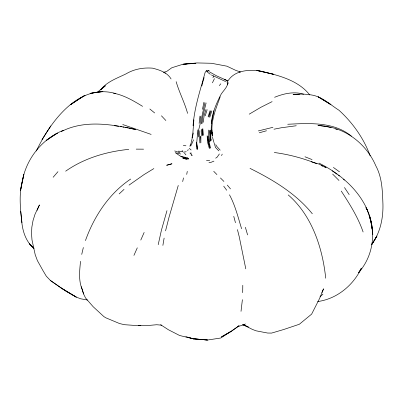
<?xml version="1.0" encoding="UTF-8"?>
<svg xmlns="http://www.w3.org/2000/svg" width="403" height="403" viewBox="0 0 403 403"><rect width="100%" height="100%" fill="white"/><g stroke="black" fill="none" stroke-linecap="round" stroke-linejoin="round"><path stroke-width="0.6" d="M200.89 136.068L200.855 142.919L200.271 136.456M242.692 292.694L242.792 285.264M209.772 142.002L209.872 136.4L209.323 130.285L210.593 136.048L210.356 130.234M201.586 135.735L201.722 129.454L202.437 135.499L202.115 129.01L203.399 135.363L202.79 128.622M318.959 163.089C339.391 173.285 358.071 188.8 367.39 210.099C376.503 230.939 373.828 255.26 358.625 272.65L361.426 268.116C353.26 285.425 336.767 298.991 317.629 301.56M211.187 129.388L211.439 123.222L213.973 110.543M211.021 129.867L210.719 141.065L210.568 137.483M212.567 136.32L211.62 131.111L212.477 135.887C210.054 122.326 215.746 109.299 220.184 96.806M199.858 130.637L199.49 136.813L199.868 143.005M193.072 125.791C194.06 112.074 197.687 98.624 201.475 85.426M201.369 123.802L201.817 116.759L204.971 102.664M200.694 116.482L200.175 123.827L198.498 130.522L198.397 136.96L197.823 129.897L196.755 142.702L197.546 149.392L196.352 142.128L196.518 149.175M242.394 299.641L241.014 311.363M80.529 261.285C79.587 270.977 78.247 281.606 82.786 290.613M202.064 123.494L202.759 116.709L206.099 102.936M193.888 119.731L192.906 132.396L192.055 137.881M199.122 123.373L199.984 116.034M211.293 123.625C212.164 113.062 216.396 103.138 221.312 93.874C223.705 90.403 227.252 87.229 227.957 82.907L227.569 84.363L228.058 82.615L226.743 81.88M203.213 122.346L204.104 115.802L205.973 109.455M162.877 245.422L164.122 238.072M186.71 174.449L187.289 171.346M202.462 109.389L203.928 102.251M182.675 181.622L183.491 177.874M193.359 132.94L190.982 143.544L189.929 146.249L190.71 144.818M158.198 244.707L161.417 230.229L166.978 210.643M165.547 230.894L168.958 217.494L178.272 185.425M81.723 254.419L83.35 247.482M201.832 85.99L203.057 80.968M222.224 154.082L221.564 155.649M201.455 85.602L205.102 72.485L206.351 70.732L209.122 70.817M202.341 83.522L202.865 81.819M203.213 80.686L203.732 78.978M205.223 115.802L207.152 109.681M203.611 79.21L204.145 77.537M210.059 110.679L208.104 116.714L210.965 110.845L208.86 117.066M209.746 117.308L211.822 110.971M227.499 81.33L227.665 80.872L227.171 80.58L216.406 75.769L209.424 71.835M85.441 240.621C94.07 216.34 109.082 193.536 130.718 179.028M212.92 77.809L213.686 76.026L211.429 74.978M37.071 210.411L39.439 204.915L35.016 214.25L33.016 220.637L31.842 227.171L31.525 233.669L31.993 239.906L35.202 254.696L37.373 260.565L43.076 270.781L46.305 276.196L50.446 280.513L65.608 291.011L76.197 297.076L80.716 298.794L87.537 300.039M191.143 145.402L193.576 139.776M36.305 151.024C50.058 122.154 78.58 82.565 115.837 93.627M140.773 240.097L144.163 232.43M133.927 255.411L137.302 247.79M321.871 292.533L323.569 288.815L319.549 298.522L311.645 314.113L299.328 324.264L283.742 329.503L271.602 333.085L267.678 333.044L256.162 330.833L252.444 329.447L243.15 324.672M212.401 82.847L214.451 78.615M219.388 153.931L217.197 157.11L215.66 158.198M371.818 244.273C380.719 232.133 383.606 216.658 382.85 201.858C382.382 189.551 381.858 176.942 375.823 165.829C366.992 145.07 347.356 128.94 324.722 126.189L331.13 127.595M371.823 244.304L376.946 236.042L371.778 244.425M50.803 125.917L42.003 139.614M227.65 81.421C234.329 70.157 248.873 69.346 260.469 71.049C278.11 75.341 297.993 79.925 309.761 94.952M219.313 85.627L220.834 83.789M53.136 177.27L57.972 171.658M119.137 193.929L124.059 189.365M320.012 296.81L322.964 294.104M97.158 92.388L105.364 85.758L100.599 89.894C107.042 81.466 117.087 78.323 126.169 73.784C134.259 69.019 143.206 67.472 152.49 68.147C159.507 69.931 167.205 72.344 171.099 78.983M129.025 185.123L144.067 174.57L153.886 168.56M238.999 325.841L231.725 331.024L221.443 336.928L230.919 331.457L238.999 325.841L238.077 326.49L244.087 324.737L245.442 323.931M65.639 171.204C84.066 158.188 106.528 151.588 128.794 149.367M230.919 331.457L220.743 338.016L207.56 340.021L193.027 338.757L185.848 336.691M249.19 114.185L260.776 107.344L272.146 101.616M61.201 131.635C84.217 119.666 111.566 124.169 135.761 129.57L128.975 128.013M63.493 130.25C42.184 138.723 26.361 158.611 22.316 181.103C18.926 194.12 20.221 207.666 21.697 220.854C22.467 231.131 25.908 241.719 34.028 248.535M206.87 71.225L207.757 71.205M213.973 161.114L210.814 162.409L208.95 162.711M187.249 150.324L188.554 149.785M274.579 97.299C283.672 93.556 293.973 91.254 303.63 94.176M163.699 72.283L166.686 71.437L171.839 67.739L183.733 64.012L195.923 63.261L193.445 63.493M259.22 132.814L266.554 130.748M258.303 130.935L272.987 127.303M273.939 129.217L281.314 127.766L296.296 125.746M209.726 160.278L206.457 160.55M183.335 152.168L186.272 151.735M140.481 325.438L138.682 325.705L124.456 324.697L119.575 323.554L105.838 317.811L103.868 316.587L93.179 306.733L85.552 298.003L83.617 294.004L81.255 286.644M140.879 325.412L138.682 325.705L147.584 325.538L156.686 324.737L161.648 325.171M187.299 63.971L182.997 64.309L196.956 62.933L211.439 63.271L226.874 66.178L235.861 70.419L240.218 71.875M188.528 63.876L191.601 63.639M287.697 124.26C309.166 123.237 333.724 121.545 351.401 136.149M180.735 154.011L175.224 152.666L180.987 156.515L187.526 157.714L188.569 158.903L185.556 158.943L182.841 158.258L185.869 158.948M136.184 149.13L143.609 149.165M191.571 153.125L189.984 153.024L192.201 155.377L191.158 155.105M299.565 94.524L293.046 94.7C299.782 93.733 306.572 93.97 313.252 95.294C323.146 97.546 330.591 104.976 338.958 110.236C352.63 122.618 363.899 138.516 370.176 155.896M239.332 72.072L240.319 72.157M244.087 324.737L242.636 324.617L248.313 327.014L243.261 324.652M114.356 125.655L118.608 126.295M120.432 126.572L121.646 126.754M274.272 152.5C286.926 154.158 299.374 157.271 311.368 161.633M209.177 70.968L208.21 70.747M183.269 145.372L185.969 145.81M182.7 151.79L178.584 151.1L178.932 151.936M122.87 126.965L124.089 127.177M125.313 127.383L128.366 127.912M268.453 73.094L256.822 70.439L273.355 74.212L269.678 73.376M113.5 93.179C124.104 95.189 133.519 100.805 142.607 106.357M187.607 337.17L193.556 338.863L207.56 340.021L193.027 338.757L193.556 338.863L179.617 335.503L168.424 329.765L160.606 324.702M122.734 124.542L151.175 134.421M224.542 79.295L225.972 80.147M188.569 158.903L180.987 156.515L186.69 159.019L186.952 159.684M335.578 129.051L337.251 129.6M174.64 150.929L179.914 152.707M316.914 163.799L311.292 161.679L318.833 164.046L326.198 167.522M163.885 72.51L165.537 73.15M225.665 81.577L213.686 76.026M304.94 156.767L312.078 159.593M321.387 165.618L323.055 166.333M324.173 166.807L325.841 167.517M226.587 80.494L227.357 80.862M249.991 168.368C273.038 179.814 295.983 193.546 312.34 213.812M61.09 287.938L76.197 297.076L61.09 287.938L50.446 280.513M218.819 150.888L215.373 147.317M210.331 74.283L208.155 72.706L206.351 70.732M332.253 170.842L337.079 174.222M333.397 167.446L339.517 171.849M149.81 108.986L154.676 112.961M338.525 175.234L339.427 175.98M343.482 179.34L344.379 180.086M189.294 148.344L191.128 150.002M33.867 247.951L29.328 243.699L33.64 247.825M288.175 194.896C311.952 215.338 322.571 247.946 325.72 278.251M332.621 174.066L339.009 180.489M220.431 177.94L223.937 181.471M213.716 171.305L216.95 174.6M161.412 115.782L165.88 120.527M220.199 150.193L216.91 146.536L215.731 144.622M227.287 185.073L230.491 188.916M184.443 153.069L185.944 154.933M223.705 186.146L226.713 190.276M344.474 187.521L349.2 194.654M341.245 191.057C349.678 204.014 358.076 217.323 363.118 232.017M365.864 207.48L367.39 210.099L366.176 208.019M229.458 194.775C235.241 205.429 238.057 217.277 241.609 228.778M366.1 208.019L366.811 209.62M367.284 210.693L368.468 213.368L371.264 222.481M215.368 147.035L213.983 142.516M176.146 81.648C179.239 92.489 184.639 102.498 187.591 113.394M82.711 291.152L83.617 294.004M245.377 227.267L247.598 234.944M209.343 148.506L207.565 142.299L207.152 135.791L208.346 142.234L210.003 148.284M233.755 216.32L235.463 222.748M212.502 137.206L213.802 142.078M237.432 229.589L239.256 236.813L245.795 268.877M370.478 219.237L371.692 224.839L372.825 234.526M372.145 228.491L369.677 216.335L370.851 222.108M210.598 137.816L210.971 140.219L210.557 137.131M210.547 137.665L210.865 140.662L210.552 136.335M20.734 211.389L21.933 222.844M212.321 135.463L211.782 129.862L211.822 130.295M208.361 130.033L209.122 142.178L210.532 148.007L208.346 142.234L207.953 136.113M371.692 224.839L371.939 229.06M182.186 150.384L182.227 151.427M21.848 183.486L20.578 190.307L23.832 174.484L21.848 183.486M52.546 136.154L46.39 140.335L57.412 133.076L52.546 136.154M80.187 98.231L70.53 104.679L85.028 95.249L80.187 98.231M168.343 164.782L166.641 165.26L172.01 163.769L168.343 164.782M95.113 92.579L90.086 93.365L102.956 91.536L95.113 92.579M319.901 125.625L317.917 125.388L327.14 126.527L319.901 125.625M326.395 101.848L318.098 96.78L330.939 104.649L326.395 101.848"/></g></svg>
